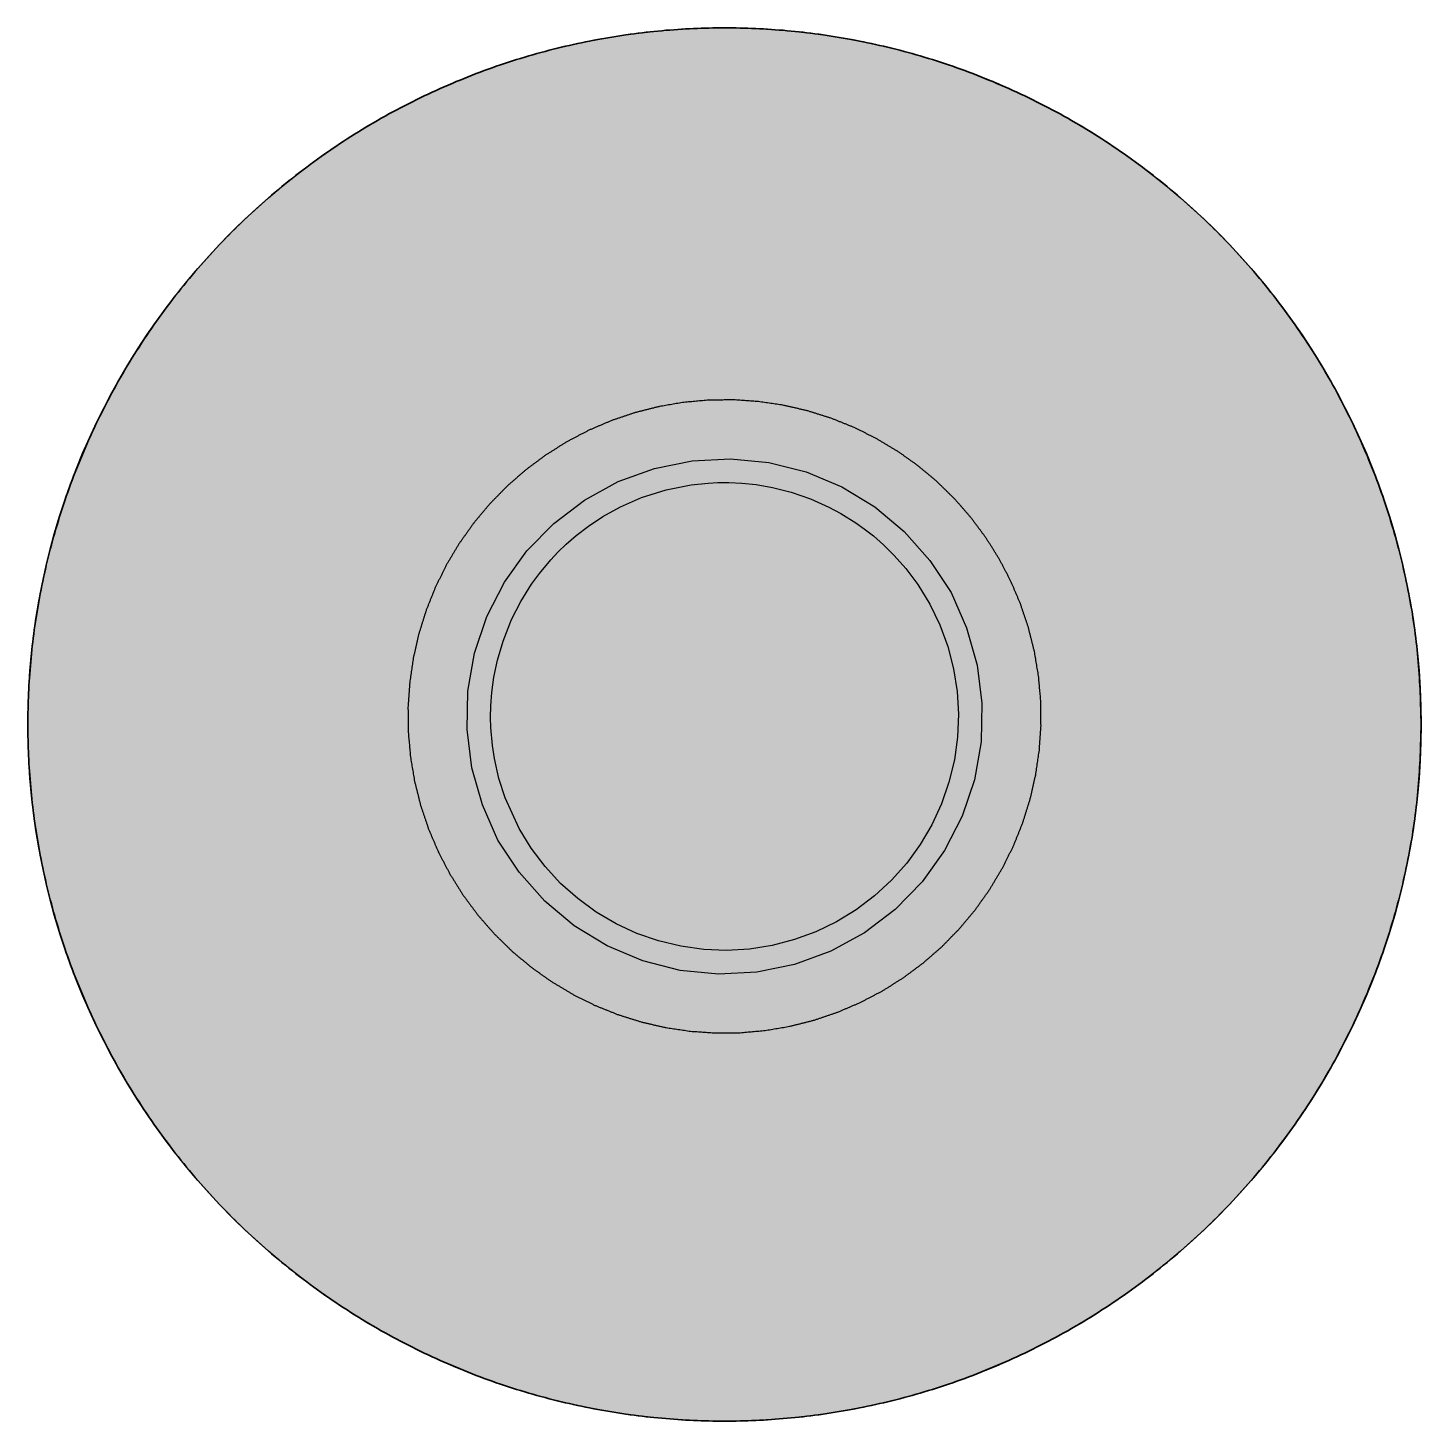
# Model space of a CAD drawing. Header units: millimetres. Extents: x -50 to 1829, y 37 to 2143.
# Drawn here: x 94 to 644, y 37 to 587 of the extents above; entities that cross this region are included whole.
import ezdxf

# ---------------------------------------------------------------- set-up
doc = ezdxf.new("R2010")
doc.units = ezdxf.units.MM
doc.layers.add('Blocks', color=7, linetype='Continuous')
doc.layers.add('Blocks$Fill', color=7, linetype='Continuous', true_color=0xffffff)
doc.layers.add('Blocks$Inner', color=7, linetype='Continuous', lineweight=25, true_color=0x007f00)
doc.layers.add('Blocks$Outline', color=7, linetype='Continuous', lineweight=35, true_color=0xff3f3f)

# ---------------------------------------------------------------- blocks, each defined once
blk = doc.blocks.new('Noctambule Floor 2 High Cylinder Floor Lamp Top')
at = {"layer": 'Blocks$Fill'}
blk.add_hatch(color=256, dxfattribs=at).paths.add_polyline_path([(644.18, 312.5), (644.11, 318.6), (643.9, 324.75), (643.56, 330.96), (643.06, 337.21), (642.42, 343.49), (641.63, 349.81), (640.69, 356.16), (639.59, 362.54), (638.32, 368.93), (636.9, 375.33), (635.31, 381.75), (633.56, 388.16), (631.64, 394.58), (629.55, 400.98), (627.3, 407.36), (624.87, 413.72), (622.27, 420.05), (619.5, 426.35), (616.56, 432.6), (613.45, 438.8), (610.18, 444.95), (606.73, 451.03), (603.12, 457.04), (599.35, 462.98), (595.42, 468.83), (591.32, 474.59), (587.07, 480.26), (582.67, 485.83), (578.12, 491.28), (573.43, 496.63), (568.6, 501.85), (563.63, 506.95), (558.53, 511.92), (553.31, 516.75), (547.97, 521.44), (542.51, 525.99), (536.94, 530.39), (531.28, 534.64), (525.51, 538.73), (519.66, 542.67), (513.72, 546.44), (507.71, 550.05), (501.63, 553.5), (495.48, 556.77), (489.28, 559.88), (483.03, 562.82), (476.73, 565.59), (470.4, 568.19), (464.04, 570.61), (457.66, 572.87), (451.26, 574.96), (444.85, 576.88), (438.43, 578.63), (432.02, 580.22), (425.61, 581.64), (419.22, 582.9), (412.84, 584.01), (406.49, 584.95), (400.17, 585.74), (393.89, 586.38), (387.64, 586.87), (381.44, 587.22), (375.28, 587.43), (369.18, 587.5), (363.07, 587.43), (356.92, 587.22), (350.71, 586.87), (344.47, 586.38), (338.18, 585.74), (331.86, 584.95), (325.51, 584.01), (319.14, 582.9), (312.74, 581.64), (306.34, 580.22), (299.92, 578.63), (293.51, 576.88), (287.1, 574.96), (280.7, 572.87), (274.31, 570.61), (267.95, 568.19), (261.62, 565.59), (255.32, 562.82), (249.07, 559.88), (242.87, 556.77), (236.72, 553.5), (230.64, 550.05), (224.63, 546.44), (218.69, 542.67), (212.84, 538.73), (207.08, 534.64), (201.41, 530.39), (195.84, 525.99), (190.39, 521.44), (185.04, 516.75), (179.82, 511.92), (174.72, 506.95), (169.75, 501.85), (164.92, 496.63), (160.23, 491.28), (155.68, 485.83), (151.28, 480.26), (147.03, 474.59), (142.94, 468.83), (139, 462.98), (135.23, 457.04), (131.62, 451.03), (128.18, 444.95), (124.9, 438.8), (121.79, 432.6), (118.85, 426.35), (116.08, 420.05), (113.48, 413.72), (111.06, 407.36), (108.8, 400.98), (106.71, 394.58), (104.79, 388.16), (103.04, 381.75), (101.45, 375.33), (100.03, 368.93), (98.77, 362.54), (97.67, 356.16), (96.72, 349.81), (95.93, 343.49), (95.29, 337.21), (94.8, 330.96), (94.45, 324.75), (94.24, 318.6), (94.18, 312.5), (94.24, 306.39), (94.45, 300.24), (94.8, 294.03), (95.29, 287.79), (95.93, 281.5), (96.72, 275.18), (97.67, 268.83), (98.77, 262.46), (100.03, 256.06), (101.45, 249.66), (103.04, 243.24), (104.79, 236.83), (106.71, 230.42), (108.8, 224.01), (111.06, 217.63), (113.48, 211.27), (116.08, 204.94), (118.85, 198.64), (121.79, 192.39), (124.9, 186.19), (128.18, 180.04), (131.62, 173.96), (135.23, 167.95), (139, 162.01), (142.94, 156.16), (147.03, 150.4), (151.28, 144.73), (155.68, 139.16), (160.23, 133.71), (164.92, 128.36), (169.75, 123.14), (174.72, 118.04), (179.82, 113.07), (185.04, 108.24), (190.39, 103.55), (195.84, 99), (201.41, 94.6), (207.08, 90.35), (212.84, 86.26), (218.69, 82.32), (224.63, 78.55), (230.64, 74.94), (236.72, 71.49), (242.87, 68.22), (249.07, 65.11), (255.32, 62.17), (261.62, 59.4), (267.95, 56.8), (274.31, 54.38), (280.7, 52.12), (287.1, 50.03), (293.51, 48.11), (299.92, 46.36), (306.34, 44.77), (312.74, 43.35), (319.14, 42.09), (325.51, 40.98), (331.86, 40.04), (338.18, 39.25), (344.47, 38.61), (350.71, 38.12), (356.92, 37.77), (363.07, 37.56), (369.18, 37.5), (375.28, 37.56), (381.44, 37.77), (387.64, 38.12), (393.89, 38.61), (400.17, 39.25), (406.49, 40.04), (412.84, 40.98), (419.22, 42.09), (425.61, 43.35), (432.02, 44.77), (438.43, 46.36), (444.85, 48.11), (451.26, 50.03), (457.66, 52.12), (464.04, 54.38), (470.4, 56.8), (476.73, 59.4), (483.03, 62.17), (489.28, 65.11), (495.48, 68.22), (501.63, 71.49), (507.71, 74.94), (513.72, 78.55), (519.66, 82.32), (525.51, 86.26), (531.28, 90.35), (536.94, 94.6), (542.51, 99), (547.97, 103.55), (553.31, 108.24), (558.53, 113.07), (563.63, 118.04), (568.6, 123.14), (573.43, 128.36), (578.12, 133.71), (582.67, 139.16), (587.07, 144.73), (591.32, 150.4), (595.42, 156.16), (599.35, 162.01), (603.12, 167.95), (606.73, 173.96), (610.18, 180.04), (613.45, 186.19), (616.56, 192.39), (619.5, 198.64), (622.27, 204.94), (624.87, 211.27), (627.3, 217.63), (629.55, 224.01), (631.64, 230.42), (633.56, 236.83), (635.31, 243.24), (636.9, 249.66), (638.32, 256.06), (639.59, 262.46), (640.69, 268.83), (641.63, 275.18), (642.42, 281.5), (643.06, 287.79), (643.56, 294.03), (643.9, 300.24), (644.11, 306.39)], flags=0)
at = {"layer": 'Blocks$Inner'}
blk.add_line((309.25, 205.99), (309.26, 206.02), dxfattribs=at)
for points in [[(279.66, 266.79), (273.6, 280.76), (269.46, 295.39), (267.55, 310.48), (267.91, 325.68), (270.53, 340.67), (275.36, 355.09), (282.28, 368.63), (291.14, 380.99), (301.74, 391.89), (313.85, 401.09), (327.2, 408.39), (341.49, 413.61), (356.39, 416.64), (371.58, 417.42), (386.71, 415.92), (401.46, 412.19), (415.48, 406.3), (428.47, 398.39), (440.13, 388.63), (450.21, 377.24), (458.64, 364.56), (464.75, 350.62), (468.89, 335.98), (470.8, 320.9), (470.44, 305.69), (467.82, 290.71), (463, 276.29), (456.08, 262.74), (447.21, 250.38), (436.61, 239.48), (424.5, 230.28), (411.15, 222.99), (396.87, 217.77), (381.96, 214.74), (366.78, 213.96), (351.64, 215.45), (336.9, 219.19), (322.87, 225.07), (309.89, 232.99), (298.22, 242.75), (288.14, 254.14)], [(450.22, 359.96), (454.17, 351.81), (457.3, 343.3), (459.58, 334.53), (461, 325.58), (461.52, 316.53), (461.16, 307.48), (459.91, 298.5), (457.79, 289.69), (454.82, 281.13), (451.02, 272.9), (446.43, 265.08), (441.1, 257.76), (435.07, 250.99), (428.41, 244.84), (421.18, 239.37), (413.45, 234.64), (405.29, 230.69), (396.79, 227.56), (388.02, 225.28), (379.07, 223.87), (370.02, 223.34), (360.96, 223.7), (351.99, 224.95), (343.18, 227.07), (334.62, 230.05), (326.39, 233.85), (318.57, 238.44), (311.24, 243.77), (304.47, 249.79), (298.33, 256.45), (292.86, 263.68), (288.13, 271.41), (282.59, 283.59), (280.12, 291.24), (278.34, 299.03), (277.53, 304.27), (276.93, 311.3), (276.83, 315.32), (276.92, 319.92), (277.31, 325.16), (278.13, 331.12), (279.53, 337.87), (281.75, 345.45), (285.11, 353.91), (288.75, 361.08), (292.97, 367.86), (296.09, 372.15), (300.62, 377.56), (303.38, 380.49), (306.69, 383.69), (310.66, 387.13), (315.43, 390.79), (321.18, 394.59), (328.1, 398.4), (336.44, 402.04), (346.13, 405.12), (356.04, 407.1), (362.73, 407.81), (366.57, 408), (370.95, 408.02), (375.97, 407.79), (381.68, 407.19), (388.17, 406.06), (395.5, 404.21), (403.1, 401.58), (410.4, 398.33), (415.07, 395.83), (421.06, 392.09), (424.34, 389.75), (427.96, 386.92), (431.92, 383.45), (436.19, 379.23), (440.74, 374.06), (445.47, 367.72)]]:
    blk.add_lwpolyline(points, close=True, dxfattribs=at)
blk.add_circle((369.18, 312.5), 275, dxfattribs=at)
blk.add_open_spline([(494.12, 312.09), (493.46, 302.3), (492.02, 292.59), (489.83, 283.02), (486.9, 273.66), (483.24, 264.55), (478.87, 255.76), (473.83, 247.34), (468.15, 239.34), (461.85, 231.81), (454.99, 224.79), (447.59, 218.34), (439.71, 212.49), (431.4, 207.27), (422.7, 202.73), (413.67, 198.88), (404.37, 195.74), (394.85, 193.35), (385.17, 191.72), (375.4, 190.84), (365.58, 190.74), (355.79, 191.41), (346.08, 192.84), (336.51, 195.03), (327.15, 197.97), (318.04, 201.63), (309.25, 205.99), (300.83, 211.03), (292.83, 216.72), (285.3, 223.01), (278.28, 229.88), (271.83, 237.27), (265.98, 245.15), (260.76, 253.47), (256.21, 262.17), (252.36, 271.19), (249.23, 280.5), (246.84, 290.02), (245.2, 299.69), (244.33, 309.47), (244.23, 319.28), (244.9, 329.08), (246.33, 338.78), (248.52, 348.35), (251.45, 357.72), (255.11, 366.82), (259.48, 375.62), (264.52, 384.04), (270.2, 392.04), (276.5, 399.57), (283.37, 406.58), (290.76, 413.03), (298.64, 418.89), (306.96, 424.1), (315.65, 428.65), (324.68, 432.5), (333.98, 435.63), (343.5, 438.02), (353.18, 439.66), (362.96, 440.53), (372.77, 440.64), (382.56, 439.97), (392.27, 438.54), (401.84, 436.35), (411.21, 433.41), (420.31, 429.75), (429.1, 425.39), (437.53, 420.35), (445.53, 414.66), (453.06, 408.37), (460.07, 401.5), (466.52, 394.1), (472.37, 386.22), (477.59, 377.91), (482.14, 369.21), (485.99, 360.18), (489.12, 350.88), (491.51, 341.36), (493.15, 331.68), (494.02, 321.91), (494.12, 312.09)], degree=1, dxfattribs=at)
at = {"layer": 'Blocks$Outline'}
blk.add_rational_spline([(644.18, 312.5), (644.18, 587.5), (369.18, 587.5), (94.18, 587.5), (94.18, 312.5), (94.18, 37.5), (369.18, 37.5), (644.18, 37.5), (644.18, 312.5)], [1, 0.707106781187, 1, 0.707106781187, 1, 0.707106781187, 1, 0.707106781187, 1], degree=2, knots=[0, 0, 0, 431.96899, 431.96899, 863.93798, 863.93798, 1295.90697, 1295.90697, 1727.875959, 1727.875959, 1727.875959], dxfattribs=at)

msp = doc.modelspace()

# ---------------------------------------------------------------- block references
at = {"layer": 'Blocks'}
msp.add_blockref('Noctambule Floor 2 High Cylinder Floor Lamp Top', (0, 0), dxfattribs=at)

doc.saveas('drawing.dxf')
